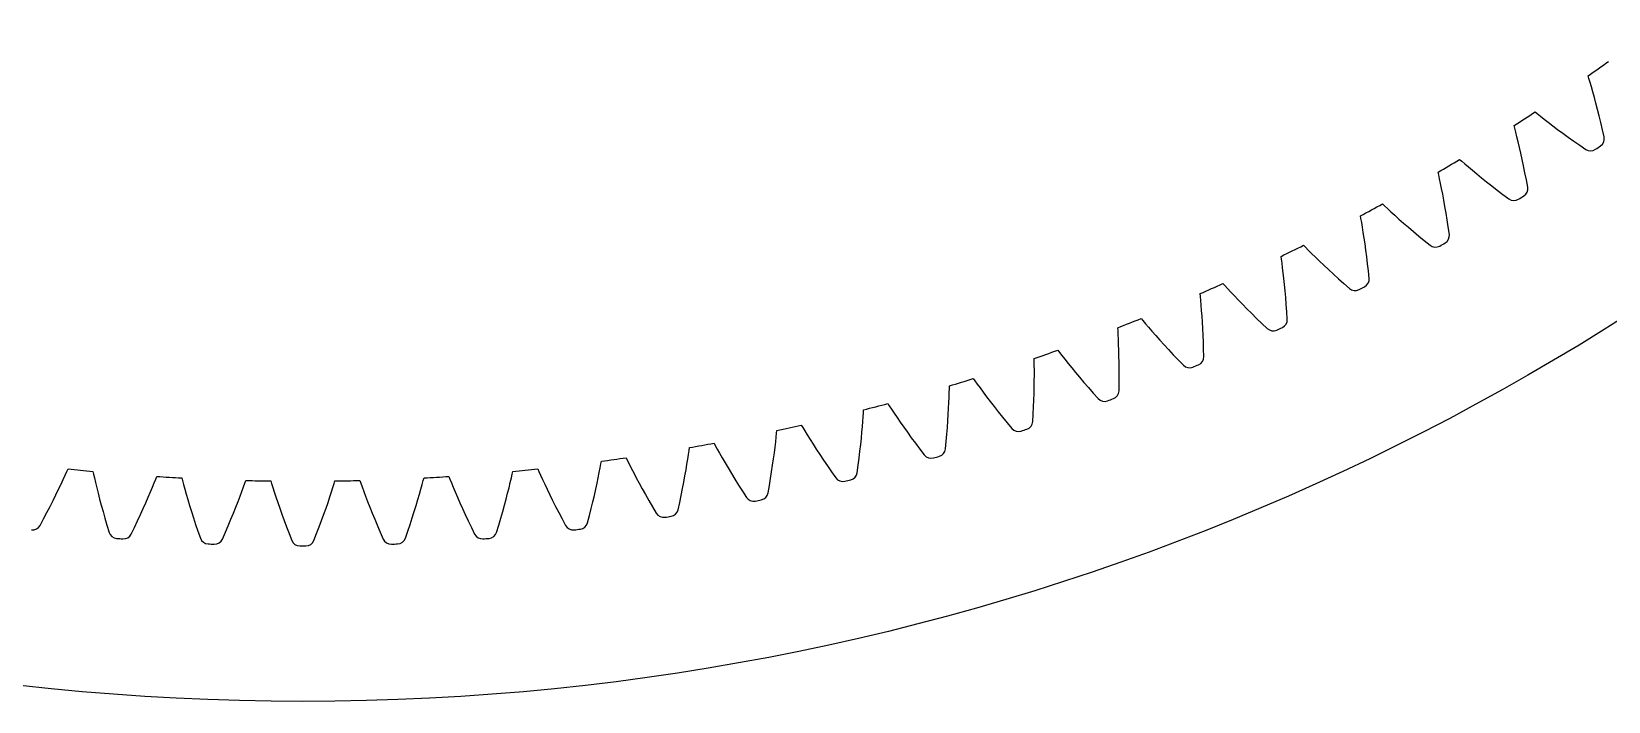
# Model space of a CAD drawing. Header units: millimetres. Extents: x -86 to 86, y -86 to 86.
# Drawn here: x -9.4 to 45.4, y -85.7 to -62.4 of the extents above; entities that cross this region are included whole.
import ezdxf

# ---------------------------------------------------------------- set-up
doc = ezdxf.new("R2010")
doc.units = ezdxf.units.MM

msp = doc.modelspace()

# ---------------------------------------------------------------- linework, layer by layer
at = {"layer": 'fixed_ring'}
for p, q in [((44.764378, -63.987607), (44.736274, -63.895742)), ((44.804877, -64.122333), (44.764378, -63.987607)), ((44.851316, -64.280361), (44.804877, -64.122333)), ((44.901621, -64.456013), (44.851316, -64.280361)), ((44.954598, -64.646306), (44.901621, -64.456013)), ((45.009433, -64.849361), (44.954598, -64.646306)), ((42.888434, -65.150458), (42.963455, -65.210466)), ((42.963455, -65.210466), (43.073742, -65.297805)), ((43.073742, -65.297805), (43.203496, -65.39926)), ((45.065514, -65.063878), (45.009433, -64.849361)), ((45.122359, -65.288896), (45.065514, -65.063878)), ((45.179566, -65.523677), (45.122359, -65.288896)), ((42.185063, -65.716694), (42.160633, -65.623784)), ((42.220173, -65.852924), (42.185063, -65.716694)), ((42.260294, -66.012672), (42.220173, -65.852924)), ((43.203496, -65.39926), (43.348207, -65.510809)), ((43.348207, -65.510809), (43.505539, -65.630243)), ((43.505539, -65.630243), (43.674049, -65.75611)), ((43.674049, -65.75611), (43.852752, -65.887365)), ((45.236798, -65.76763), (45.179566, -65.523677)), ((45.294353, -66.019868), (45.236798, -65.76763)), ((42.303575, -66.190186), (42.260294, -66.012672)), ((42.348945, -66.382434), (42.303575, -66.190186)), ((42.395663, -66.587509), (42.348945, -66.382434)), ((43.852752, -65.887365), (44.040935, -66.023202)), ((44.040935, -66.023202), (44.238058, -66.162978)), ((44.238058, -66.162978), (44.443699, -66.306159)), ((44.443699, -66.306159), (44.656919, -66.452697)), ((40.264371, -66.804045), (40.336947, -66.866988)), ((40.336947, -66.866988), (40.443675, -66.958642)), ((40.443675, -66.958642), (40.569293, -67.065176)), ((42.443172, -66.804086), (42.395663, -66.587509)), ((42.491026, -67.031186), (42.443172, -66.804086)), ((39.539044, -67.341869), (39.518328, -67.248061)), ((39.568711, -67.479387), (39.539044, -67.341869)), ((39.602449, -67.640605), (39.568711, -67.479387)), ((40.569293, -67.065176), (40.709454, -67.18239)), ((40.709454, -67.18239), (40.861914, -67.307984)), ((40.861914, -67.307984), (41.025286, -67.440451)), ((41.025286, -67.440451), (41.19863, -67.578707)), ((42.538854, -67.268056), (42.491026, -67.031186)), ((42.586341, -67.514092), (42.538854, -67.268056)), ((39.638639, -67.819698), (39.602449, -67.640605)), ((39.676329, -68.013598), (39.638639, -67.819698)), ((39.714858, -68.220368), (39.676329, -68.013598)), ((41.19863, -67.578707), (41.381264, -67.721918)), ((41.381264, -67.721918), (41.572674, -67.86942)), ((41.572674, -67.86942), (41.772459, -68.020664)), ((41.772459, -68.020664), (41.979685, -68.175562)), ((42.633823, -67.768418), (42.586341, -67.514092)), ((37.576642, -68.352), (37.646658, -68.417779)), ((37.646658, -68.417779), (37.749657, -68.513604)), ((37.749657, -68.513604), (37.870941, -68.625048)), ((39.753719, -68.438663), (39.714858, -68.220368)), ((39.792506, -68.667486), (39.753719, -68.438663)), ((36.830507, -68.860563), (36.813536, -68.766006)), ((36.854683, -68.999152), (36.830507, -68.860563)), ((36.881984, -69.161583), (36.854683, -68.999152)), ((37.870941, -68.625048), (38.006331, -68.747741)), ((38.006331, -68.747741), (38.153677, -68.879297)), ((38.153677, -68.879297), (38.311654, -69.018155)), ((38.311654, -69.018155), (38.479364, -69.163193)), ((39.830879, -68.90607), (39.792506, -68.667486)), ((39.868548, -69.153799), (39.830879, -68.90607)), ((39.90588, -69.409812), (39.868548, -69.153799)), ((36.911025, -69.341974), (36.881984, -69.161583)), ((36.940977, -69.537219), (36.911025, -69.341974)), ((36.971255, -69.745357), (36.940977, -69.537219)), ((38.479364, -69.163193), (38.65616, -69.313552)), ((38.65616, -69.313552), (38.841555, -69.468547)), ((38.841555, -69.468547), (39.035169, -69.627614)), ((39.035169, -69.627614), (39.236073, -69.790629)), ((34.063732, -70.270374), (34.050534, -70.175217)), ((34.829497, -69.791877), (34.896842, -69.860388)), ((34.896842, -69.860388), (34.99595, -69.960232)), ((34.99595, -69.960232), (35.112707, -70.076409)), ((35.112707, -70.076409), (35.243113, -70.204389)), ((35.243113, -70.204389), (35.385112, -70.341698)), ((37.001407, -69.965024), (36.971255, -69.745357)), ((37.031066, -70.195209), (37.001407, -69.965024)), ((37.059924, -70.43513), (37.031066, -70.195209)), ((34.08238, -70.409814), (34.063732, -70.270374)), ((34.103202, -70.573203), (34.08238, -70.409814)), ((34.125048, -70.754606), (34.103202, -70.573203)), ((34.147214, -70.950887), (34.125048, -70.754606)), ((35.385112, -70.341698), (35.537444, -70.486727)), ((35.537444, -70.486727), (35.699255, -70.638318)), ((35.699255, -70.638318), (35.869933, -70.795587)), ((35.869933, -70.795587), (36.049019, -70.95783)), ((37.087713, -70.684161), (37.059924, -70.43513)), ((37.114838, -70.941455), (37.087713, -70.684161)), ((32.027279, -71.121399), (32.091847, -71.192533)), ((32.091847, -71.192533), (32.186907, -71.296238)), ((32.186907, -71.296238), (32.298953, -71.416965)), ((34.169193, -71.160065), (34.147214, -70.950887)), ((34.190588, -71.380757), (34.169193, -71.160065)), ((36.049019, -70.95783), (36.236157, -71.124468)), ((36.236157, -71.124468), (36.430421, -71.295342)), ((31.243096, -71.569074), (31.233692, -71.473467)), ((31.256185, -71.709145), (31.243096, -71.569074)), ((31.270495, -71.873232), (31.256185, -71.709145)), ((31.285112, -72.05536), (31.270495, -71.873232)), ((32.298953, -71.416965), (32.424168, -71.550028)), ((32.424168, -71.550028), (32.560596, -71.692875)), ((32.560596, -71.692875), (32.707041, -71.843845)), ((32.707041, -71.843845), (32.862698, -72.001749)), ((34.211072, -71.611939), (34.190588, -71.380757)), ((34.230369, -71.852817), (34.211072, -71.611939)), ((34.248236, -72.102756), (34.230369, -71.852817)), ((29.174419, -72.338463), (29.236108, -72.412108)), ((29.236108, -72.412108), (29.32697, -72.51951)), ((31.299457, -72.252368), (31.285112, -72.05536)), ((31.313103, -72.462254), (31.299457, -72.252368)), ((32.862698, -72.001749), (33.026989, -72.165679)), ((33.026989, -72.165679), (33.199483, -72.334914)), ((33.199483, -72.334914), (33.379847, -72.50886)), ((34.26511, -72.360925), (34.248236, -72.102756)), ((28.373058, -72.754608), (28.367462, -72.658703)), ((28.380568, -72.895088), (28.373058, -72.754608)), ((28.388343, -73.059615), (28.380568, -72.895088)), ((29.32697, -72.51951), (29.434128, -72.644597)), ((29.434128, -72.644597), (29.553953, -72.782532)), ((29.553953, -72.782532), (29.684594, -72.93069)), ((29.684594, -72.93069), (29.824922, -73.087363)), ((31.325707, -72.683622), (31.313103, -72.462254)), ((31.336984, -72.915435), (31.325707, -72.683622)), ((31.346689, -73.15689), (31.336984, -72.915435)), ((33.379847, -72.50886), (33.567165, -72.687322)), ((26.275428, -73.441146), (26.334141, -73.517184)), ((26.334141, -73.517184), (26.420661, -73.628114)), ((28.395708, -73.24218), (28.388343, -73.059615)), ((28.40221, -73.439602), (28.395708, -73.24218)), ((28.4075, -73.649865), (28.40221, -73.439602)), ((29.824922, -73.087363), (29.974178, -73.25133)), ((29.974178, -73.25133), (30.131822, -73.421663)), ((30.131822, -73.421663), (30.297451, -73.597622)), ((31.354605, -73.407342), (31.346689, -73.15689)), ((31.361202, -73.665978), (31.354605, -73.407342)), ((25.458157, -73.825101), (25.456378, -73.72905)), ((25.460076, -73.96577), (25.458157, -73.825101)), ((25.461304, -74.130475), (25.460076, -73.96577)), ((26.420661, -73.628114), (26.522761, -73.757362)), ((26.522761, -73.757362), (26.637008, -73.899952)), ((26.637008, -73.899952), (26.761655, -74.053187)), ((26.761655, -74.053187), (26.895643, -74.215315)), ((28.411293, -73.871559), (28.4075, -73.649865)), ((28.413345, -74.103637), (28.411293, -73.871559)), ((30.297451, -73.597622), (30.470758, -73.778601)), ((30.470758, -73.778601), (30.650832, -73.964369)), ((23.334891, -74.427702), (23.390534, -74.506015)), ((23.390534, -74.506015), (23.472576, -74.620297)), ((23.472576, -74.620297), (23.569456, -74.753502)), ((25.456979, -74.72102), (25.460052, -74.510714)), ((25.460052, -74.510714), (25.461404, -74.313189)), ((25.461404, -74.313189), (25.461304, -74.130475)), ((26.895643, -74.215315), (27.038262, -74.385087)), ((27.038262, -74.385087), (27.18901, -74.561552)), ((27.18901, -74.561552), (27.347513, -74.743956)), ((28.407705, -74.85455), (28.411396, -74.595856)), ((28.411396, -74.595856), (28.413443, -74.345287)), ((28.413443, -74.345287), (28.413345, -74.103637)), ((22.486841, -75.266693), (22.494004, -75.08412)), ((22.494004, -75.08412), (22.499326, -74.919496)), ((22.499326, -74.919496), (22.503001, -74.778863)), ((22.503001, -74.778863), (22.505042, -74.682816)), ((23.569456, -74.753502), (23.677944, -74.900522)), ((23.677944, -74.900522), (23.796401, -75.05859)), ((23.796401, -75.05859), (23.923837, -75.225917)), ((25.43527, -75.416129), (25.444779, -75.174666)), ((25.444779, -75.174666), (25.451955, -74.94269)), ((25.451955, -74.94269), (25.456979, -74.72102)), ((27.347513, -74.743956), (27.513487, -74.931683)), ((27.513487, -74.931683), (27.686034, -75.124462)), ((19.503, -75.754759), (19.512263, -75.614383)), ((19.512263, -75.614383), (19.518121, -75.518494)), ((20.357456, -75.296574), (20.409942, -75.377037)), ((20.409942, -75.377037), (20.487375, -75.49449)), ((20.487375, -75.49449), (20.578884, -75.631441)), ((20.578884, -75.631441), (20.68144, -75.782658)), ((22.452373, -75.895321), (22.466205, -75.674026)), ((22.466205, -75.674026), (22.477637, -75.464008)), ((22.477637, -75.464008), (22.486841, -75.266693)), ((23.923837, -75.225917), (24.059594, -75.401225)), ((24.059594, -75.401225), (24.203207, -75.583543)), ((24.203207, -75.583543), (24.354333, -75.772105)), ((25.40929, -75.924761), (25.423262, -75.666418)), ((25.423262, -75.666418), (25.43527, -75.416129)), ((16.490672, -76.330342), (16.500338, -76.234761)), ((17.347832, -76.046385), (17.397077, -76.128871)), ((17.397077, -76.128871), (17.46978, -76.249311)), ((17.46978, -76.249311), (17.555771, -76.389791)), ((19.45968, -76.297979), (19.476722, -76.101186)), ((19.476722, -76.101186), (19.491138, -75.919042)), ((19.491138, -75.919042), (19.503, -75.754759)), ((20.68144, -75.782658), (20.79352, -75.945311)), ((20.79352, -75.945311), (20.914203, -76.117572)), ((20.914203, -76.117572), (21.042883, -76.298138)), ((22.416878, -76.367722), (22.43598, -76.126829)), ((22.43598, -76.126829), (22.452373, -75.895321)), ((24.354333, -75.772105), (24.512713, -75.966282)), ((24.512713, -75.966282), (24.677458, -76.165769)), ((13.443006, -76.925607), (13.456464, -76.830486)), ((14.310777, -76.675952), (14.356705, -76.760331)), ((14.356705, -76.760331), (14.424562, -76.883565)), ((16.410954, -77.011306), (16.435805, -76.815347)), ((16.435805, -76.815347), (16.457451, -76.633919)), ((16.457451, -76.633919), (16.475835, -76.470239)), ((16.475835, -76.470239), (16.490672, -76.330342)), ((17.555771, -76.389791), (17.652235, -76.544966)), ((17.652235, -76.544966), (17.757759, -76.711946)), ((17.757759, -76.711946), (17.871498, -76.888869)), ((19.391704, -76.958619), (19.417288, -76.727946)), ((19.417288, -76.727946), (19.439908, -76.507376)), ((19.439908, -76.507376), (19.45968, -76.297979)), ((21.042883, -76.298138), (21.179133, -76.486022)), ((21.179133, -76.486022), (21.322643, -76.680443)), ((21.322643, -76.680443), (21.473178, -76.880763)), ((22.370697, -76.874919), (22.394929, -76.617336)), ((22.394929, -76.617336), (22.416878, -76.367722)), ((10.374084, -77.399236), (10.391313, -77.304726)), ((11.251095, -77.184279), (11.293631, -77.270416)), ((11.293631, -77.270416), (11.356535, -77.396251)), ((13.368901, -77.408046), (13.397743, -77.227623)), ((13.397743, -77.227623), (13.422619, -77.064803)), ((13.422619, -77.064803), (13.443006, -76.925607)), ((14.424562, -76.883565), (14.5049, -77.027354)), ((14.5049, -77.027354), (14.595118, -77.18624)), ((14.595118, -77.18624), (14.69392, -77.357284)), ((14.69392, -77.357284), (14.800536, -77.538589)), ((16.351501, -77.439248), (16.382872, -77.219752)), ((16.382872, -77.219752), (16.410954, -77.011306)), ((17.871498, -76.888869), (17.992898, -77.074408)), ((17.992898, -77.074408), (18.121571, -77.26756)), ((18.121571, -77.26756), (18.257238, -77.467533)), ((19.331186, -77.447107), (19.363041, -77.198563)), ((19.363041, -77.198563), (19.391704, -76.958619)), ((21.473178, -76.880763), (21.629863, -77.086642)), ((-8.416521, -78.101827), (-8.339211, -77.936274)), ((-8.339211, -77.936274), (-8.270551, -77.786558)), ((-8.270551, -77.786558), (-8.2127, -77.658322)), ((-8.2127, -77.658322), (-8.173622, -77.570561)), ((-7.309731, -77.656731), (-7.288758, -77.750481)), ((-7.288758, -77.750481), (-7.257377, -77.887618)), ((-7.257377, -77.887618), (-7.219643, -78.047947)), ((-5.17149, -78.053868), (-5.118782, -77.923433)), ((-5.118782, -77.923433), (-5.083224, -77.834188)), ((-4.216591, -77.885945), (-4.191908, -77.978787)), ((4.191908, -77.978787), (4.216591, -77.885945)), ((5.083224, -77.834188), (5.118782, -77.923433)), ((5.118782, -77.923433), (5.17149, -78.053868)), ((7.219643, -78.047947), (7.257377, -77.887618)), ((7.257377, -77.887618), (7.288758, -77.750481)), ((7.288758, -77.750481), (7.309731, -77.656731)), ((8.173622, -77.570561), (8.2127, -77.658322)), ((8.2127, -77.658322), (8.270551, -77.786558)), ((8.270551, -77.786558), (8.339211, -77.936274)), ((8.339211, -77.936274), (8.416521, -78.101827)), ((10.240515, -78.071714), (10.280857, -77.878348)), ((10.280857, -77.878348), (10.316849, -77.699215)), ((10.316849, -77.699215), (10.348179, -77.537512)), ((10.348179, -77.537512), (10.374084, -77.399236)), ((11.356535, -77.396251), (11.431093, -77.54312)), ((11.431093, -77.54312), (11.514923, -77.705468)), ((11.514923, -77.705468), (11.606847, -77.880304)), ((11.606847, -77.880304), (11.70617, -78.065704)), ((13.259859, -78.028103), (13.299931, -77.810028)), ((13.299931, -77.810028), (13.336278, -77.602863)), ((13.336278, -77.602863), (13.368901, -77.408046)), ((14.800536, -77.538589), (14.914463, -77.728808)), ((14.914463, -77.728808), (15.035355, -77.926923)), ((15.035355, -77.926923), (15.162965, -78.132131)), ((16.236875, -78.154417), (16.278586, -77.907336)), ((16.278586, -77.907336), (16.316767, -77.668722)), ((16.316767, -77.668722), (16.351501, -77.439248)), ((18.257238, -77.467533), (18.39969, -77.673679)), ((18.39969, -77.673679), (18.548066, -77.885625)), ((19.296732, -77.703523), (19.331186, -77.447107)), ((-8.691749, -78.668051), (-8.593295, -78.469382)), ((-8.593295, -78.469382), (-8.501421, -78.28018)), ((-8.501421, -78.28018), (-8.416521, -78.101827)), ((-7.219643, -78.047947), (-7.176557, -78.225509)), ((-7.176557, -78.225509), (-7.128559, -78.417118)), ((-7.128559, -78.417118), (-7.075868, -78.62074)), ((-5.382553, -78.556278), (-5.30481, -78.374691)), ((-5.30481, -78.374691), (-5.234144, -78.206196)), ((-5.234144, -78.206196), (-5.17149, -78.053868)), ((-4.191908, -77.978787), (-4.155099, -78.114568)), ((-4.155099, -78.114568), (-4.11102, -78.27327)), ((-4.11102, -78.27327), (-4.06091, -78.448978)), ((-4.06091, -78.448978), (-4.005332, -78.638527)), ((-2.184712, -78.523628), (-2.1208, -78.352457)), ((-2.1208, -78.352457), (-2.064252, -78.197759)), ((-2.064252, -78.197759), (-2.016771, -78.065332)), ((-2.016771, -78.065332), (-1.984789, -77.974743)), ((-1.116784, -77.992005), (-1.088429, -78.083793)), ((-1.088429, -78.083793), (-1.046251, -78.218003)), ((-1.046251, -78.218003), (-0.995898, -78.374827)), ((-0.995898, -78.374827), (-0.938841, -78.548404)), ((0.938841, -78.548404), (0.995898, -78.374827)), ((0.995898, -78.374827), (1.046251, -78.218003)), ((1.046251, -78.218003), (1.088429, -78.083793)), ((1.088429, -78.083793), (1.116784, -77.992005)), ((1.984789, -77.974743), (2.016771, -78.065332)), ((2.016771, -78.065332), (2.064252, -78.197759)), ((2.064252, -78.197759), (2.1208, -78.352457)), ((2.1208, -78.352457), (2.184712, -78.523628)), ((4.005332, -78.638527), (4.06091, -78.448978)), ((4.06091, -78.448978), (4.11102, -78.27327)), ((4.11102, -78.27327), (4.155099, -78.114568)), ((4.155099, -78.114568), (4.191908, -77.978787)), ((5.17149, -78.053868), (5.234144, -78.206196)), ((5.234144, -78.206196), (5.30481, -78.374691)), ((5.30481, -78.374691), (5.382553, -78.556278)), ((7.075868, -78.62074), (7.128559, -78.417118)), ((7.128559, -78.417118), (7.176557, -78.225509)), ((7.176557, -78.225509), (7.219643, -78.047947)), ((8.416521, -78.101827), (8.501421, -78.28018)), ((8.501421, -78.28018), (8.593295, -78.469382)), ((8.593295, -78.469382), (8.691749, -78.668051)), ((10.14725, -78.49358), (10.195961, -78.27727)), ((10.195961, -78.27727), (10.240515, -78.071714)), ((11.70617, -78.065704), (11.812445, -78.260302)), ((11.812445, -78.260302), (11.925366, -78.463067)), ((11.925366, -78.463067), (12.044716, -78.673186)), ((13.168392, -78.492923), (13.216029, -78.256015)), ((13.216029, -78.256015), (13.259859, -78.028103)), ((15.162965, -78.132131), (15.297108, -78.343778)), ((15.297108, -78.343778), (15.436941, -78.561455)), ((16.192255, -78.409261), (16.236875, -78.154417)), ((-8.907422, -79.089843), (-8.796519, -78.875145)), ((-8.796519, -78.875145), (-8.691749, -78.668051)), ((-7.075868, -78.62074), (-7.018597, -78.834942)), ((-7.018597, -78.834942), (-6.956797, -79.05865)), ((-5.653764, -79.162505), (-5.55731, -78.951409)), ((-5.55731, -78.951409), (-5.466832, -78.748983)), ((-5.466832, -78.748983), (-5.382553, -78.556278)), ((-4.005332, -78.638527), (-3.944588, -78.839894)), ((-3.944588, -78.839894), (-3.878845, -79.05165)), ((-2.414083, -79.109929), (-2.331725, -78.904066)), ((-2.331725, -78.904066), (-2.255174, -78.708163)), ((-2.255174, -78.708163), (-2.184712, -78.523628)), ((-0.938841, -78.548404), (-0.875772, -78.735594)), ((-0.875772, -78.735594), (-0.807069, -78.934386)), ((-0.807069, -78.934386), (-0.73296, -79.14336)), ((0.73296, -79.14336), (0.807069, -78.934386)), ((0.807069, -78.934386), (0.875772, -78.735594)), ((0.875772, -78.735594), (0.938841, -78.548404)), ((2.184712, -78.523628), (2.255174, -78.708163)), ((2.255174, -78.708163), (2.331725, -78.904066)), ((2.331725, -78.904066), (2.414083, -79.109929)), ((3.878845, -79.05165), (3.944588, -78.839894)), ((3.944588, -78.839894), (4.005332, -78.638527)), ((5.382553, -78.556278), (5.466832, -78.748983)), ((5.466832, -78.748983), (5.55731, -78.951409)), ((5.55731, -78.951409), (5.653764, -79.162505)), ((6.956797, -79.05865), (7.018597, -78.834942)), ((7.018597, -78.834942), (7.075868, -78.62074)), ((8.691749, -78.668051), (8.796519, -78.875145)), ((8.796519, -78.875145), (8.907422, -79.089843)), ((9.976166, -79.197381), (10.037376, -78.954395)), ((10.037376, -78.954395), (10.094394, -78.719568)), ((10.094394, -78.719568), (10.14725, -78.49358)), ((12.044716, -78.673186), (12.170339, -78.889999)), ((12.170339, -78.889999), (12.301406, -79.113063)), ((13.062174, -78.991018), (13.116891, -78.73815)), ((13.116891, -78.73815), (13.168392, -78.492923)), ((-9.146421, -79.539577), (-9.024326, -79.311478)), ((-9.024326, -79.311478), (-8.907422, -79.089843)), ((-6.956797, -79.05865), (-6.890489, -79.291025)), ((-6.890489, -79.291025), (-6.819667, -79.531385)), ((-6.819667, -79.531385), (-6.745033, -79.779107)), ((-5.864043, -79.60755), (-5.756043, -79.381442)), ((-5.756043, -79.381442), (-5.653764, -79.162505)), ((-3.878845, -79.05165), (-3.808201, -79.272724)), ((-3.808201, -79.272724), (-3.732706, -79.502279)), ((-3.732706, -79.502279), (-3.652385, -79.739633)), ((-2.694488, -79.777746), (-2.595563, -79.547524)), ((-2.595563, -79.547524), (-2.502069, -79.324693)), ((-2.502069, -79.324693), (-2.414083, -79.109929)), ((-0.73296, -79.14336), (-0.653583, -79.361452)), ((-0.653583, -79.361452), (-0.569022, -79.587824)), ((-0.569022, -79.587824), (-0.479327, -79.821797)), ((0.479327, -79.821797), (0.569022, -79.587824)), ((0.569022, -79.587824), (0.653583, -79.361452)), ((0.653583, -79.361452), (0.73296, -79.14336)), ((2.414083, -79.109929), (2.502069, -79.324693)), ((2.502069, -79.324693), (2.595563, -79.547524)), ((2.595563, -79.547524), (2.694488, -79.777746)), ((3.652385, -79.739633), (3.732706, -79.502279)), ((3.732706, -79.502279), (3.808201, -79.272724)), ((3.808201, -79.272724), (3.878845, -79.05165)), ((5.653764, -79.162505), (5.756043, -79.381442)), ((5.756043, -79.381442), (5.864043, -79.60755)), ((6.745033, -79.779107), (6.819667, -79.531385)), ((6.819667, -79.531385), (6.890489, -79.291025)), ((6.890489, -79.291025), (6.956797, -79.05865)), ((8.907422, -79.089843), (9.024326, -79.311478)), ((9.024326, -79.311478), (9.146421, -79.539577)), ((9.91144, -79.447874), (9.976166, -79.197381)), ((-5.976974, -79.840323), (-5.864043, -79.60755)), ((-3.652385, -79.739633), (-3.567961, -79.984192)), ((-2.798075, -80.014824), (-2.694488, -79.777746)), ((-0.479327, -79.821797), (-0.385248, -80.062806)), ((0.385248, -80.062806), (0.479327, -79.821797)), ((2.694488, -79.777746), (2.798075, -80.014824)), ((3.567961, -79.984192), (3.652385, -79.739633)), ((5.864043, -79.60755), (5.976974, -79.840323))]:
    msp.add_line(p, q, dxfattribs=at)
for centre, radius, start, end in [((0, 0), 78, 304.997589, 305.635322), ((0, 0), 78, 302.719108, 303.356841), ((0, 0), 80.25, 304.100324, 304.254106), ((45.00099, -66.082625), 0.3, 304.254106, 12.075018), ((0, 0), 78, 300.440627, 301.07836), ((44.823462, -66.20317), 0.3, 236.279412, 304.100324), ((42.338197, -67.819463), 0.3, 301.975625, 9.796537), ((0, 0), 78, 298.162146, 298.799879), ((42.156017, -67.932855), 0.3, 234.000931, 301.821843), ((0, 0), 80.25, 301.821843, 301.975625), ((39.608459, -69.449064), 0.3, 299.697144, 7.518056), ((0, 0), 78, 295.883665, 296.521398), ((39.421915, -69.555123), 0.3, 231.72245, 299.543362), ((0, 0), 80.25, 299.543362, 299.697144), ((0, 0), 78, 293.605184, 294.242917), ((36.625478, -71.06741), 0.3, 229.443969, 297.264881), ((0, 0), 80.25, 297.264881, 297.418663), ((36.816092, -70.968851), 0.3, 297.418663, 5.239575), ((0, 0), 78, 291.326703, 291.964436), ((33.965511, -72.376423), 0.3, 295.140182, 2.961094), ((33.77113, -72.467326), 0.3, 227.165488, 294.9864), ((0, 0), 80.25, 294.9864, 295.140182), ((0, 0), 78, 289.048222, 289.685955), ((30.863382, -73.752655), 0.3, 224.887007, 292.707919), ((0, 0), 80.25, 292.707919, 292.861701), ((31.061223, -73.669552), 0.3, 292.861701, 0.682613), ((0, 0), 78, 286.769741, 287.407474), ((27.906833, -74.921367), 0.3, 222.608526, 290.429438), ((0, 0), 80.25, 290.429438, 290.58322), ((28.107821, -74.846195), 0.3, 290.58322, 358.404132), ((0, 0), 78, 284.49126, 285.128993), ((0, 0), 78, 282.212779, 282.850512), ((24.906157, -75.971612), 0.3, 220.330045, 288.150957), ((0, 0), 80.25, 288.150957, 288.304739), ((25.109975, -75.90449), 0.3, 288.304739, 356.125651), ((0, 0), 78, 279.934298, 280.572031), ((0, 0), 78, 277.655817, 278.29355), ((21.8661, -76.901731), 0.3, 218.051564, 285.872476), ((0, 0), 80.25, 285.872476, 286.026258), ((22.072425, -76.842765), 0.3, 286.026258, 353.84717), ((0, 0), 78, 263.984931, 264.622664), ((0, 0), 78, 266.263412, 266.901145), ((0, 0), 78, 273.098855, 273.736588), ((0, 0), 78, 275.377336, 276.015069), ((18.791467, -77.710252), 0.3, 215.773083, 283.593995), ((18.999974, -77.659536), 0.3, 283.747777, 351.568689), ((0, 0), 78, 268.541893, 269.179626), ((0, 0), 78, 270.820374, 271.458107), ((15.89748, -78.353511), 0.3, 281.469296, 349.290208), ((0, 0), 80.25, 283.593995, 283.747777), ((12.769849, -78.923592), 0.3, 279.190815, 347.011727), ((15.687122, -78.395897), 0.3, 213.494602, 281.315514), ((0, 0), 80.25, 281.315514, 281.469296), ((-9.408965, -79.39442), 0.3, 263.241448, 331.06236), ((9.408965, -79.39442), 0.3, 208.93764, 276.758552), ((9.622026, -79.36888), 0.3, 276.912334, 344.733246), ((12.557972, -78.957583), 0.3, 211.216121, 279.037033), ((0, 0), 80.25, 279.037033, 279.190815), ((-6.458989, -79.688669), 0.3, 197.545235, 265.366147), ((0, 0), 80.25, 265.366147, 265.519929), ((-6.245081, -79.705718), 0.3, 265.519929, 333.340841), ((-3.285739, -79.882454), 0.3, 199.823716, 267.644628), ((-3.071322, -79.890985), 0.3, 267.79841, 335.619322), ((-0.107293, -79.949928), 0.3, 202.102197, 269.923109), ((0.107293, -79.949928), 0.3, 270.076891, 337.897803), ((3.071322, -79.890985), 0.3, 204.380678, 272.20159), ((3.285739, -79.882454), 0.3, 272.355372, 340.176284), ((6.245081, -79.705718), 0.3, 206.659159, 274.480071), ((0, 0), 80.25, 274.480071, 274.633853), ((6.458989, -79.688669), 0.3, 274.633853, 342.454765), ((0, 0), 80.25, 276.758552, 276.912334), ((0, 0), 80.25, 267.644628, 267.79841), ((0, 0), 80.25, 269.923109, 270.076891), ((0, 0), 80.25, 272.20159, 272.355372)]:
    msp.add_arc(centre, radius, start, end, dxfattribs=at)
at = {"layer": 'outer'}
msp.add_circle((0, 0), 85.663286, dxfattribs=at)

doc.saveas('drawing.dxf')
